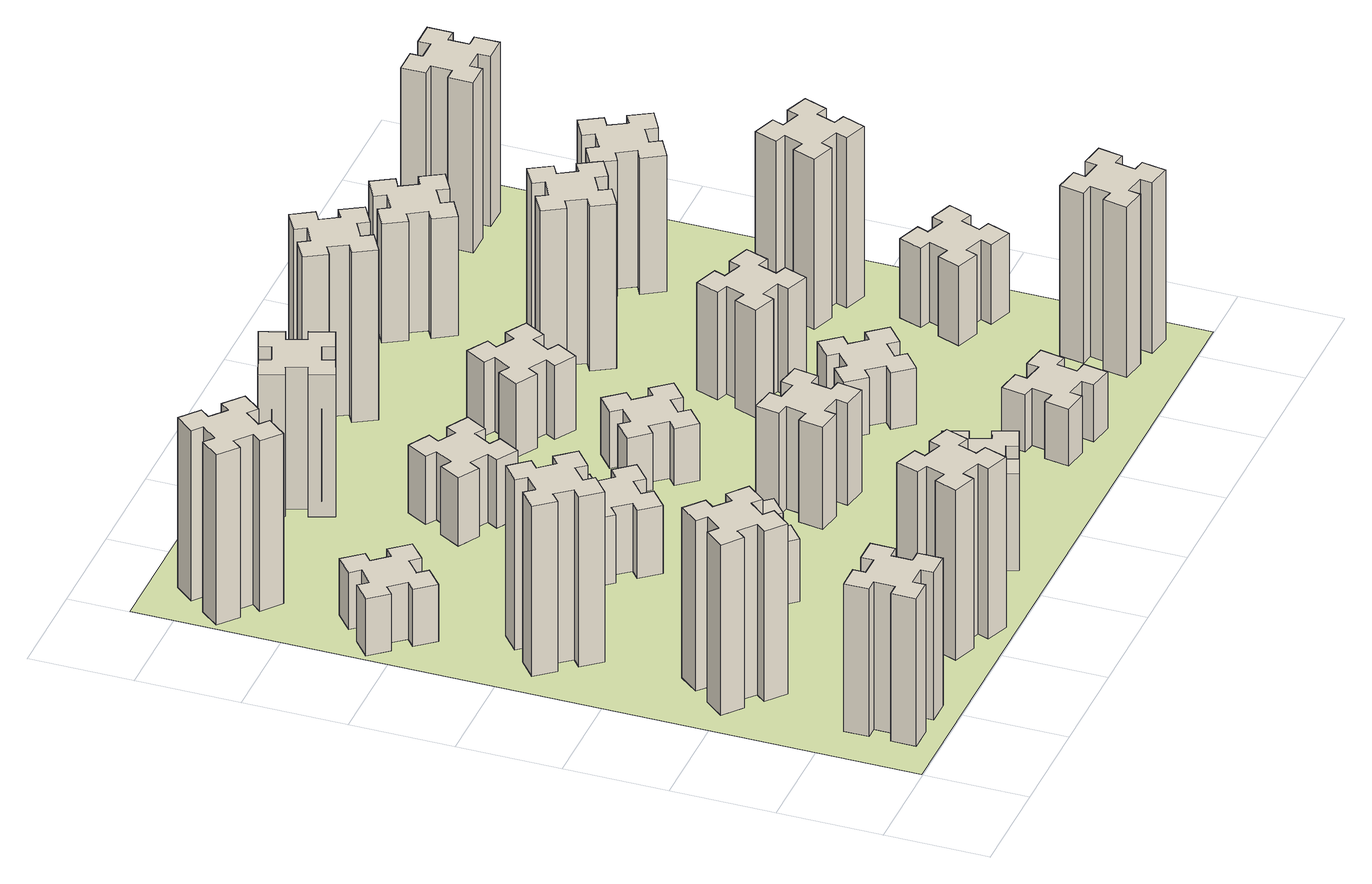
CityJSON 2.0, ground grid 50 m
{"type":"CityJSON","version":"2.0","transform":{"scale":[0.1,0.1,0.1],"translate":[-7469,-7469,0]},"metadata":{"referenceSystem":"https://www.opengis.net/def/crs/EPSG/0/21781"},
"CityObjects":{
"building1":{"type":"Building","attributes":{"class":"1000","function":"1000","usage":"1000","yearOfConstruction":2016,"roofType":"1000","measuredHeight":78,"storeysAboveGround":30,"storeysBelowGround":0},"geometry":[{"type":"Solid","lod":"1","boundaries":[[[[0,1,2,3,4,5,6,7,8,9,10,11,12,13,14,15,16,17,18,19]],[[17,16,20,21]],[[16,15,22,20]],[[15,14,23,22]],[[14,13,24,23]],[[13,12,25,24]],[[12,11,26,25]],[[11,10,27,26]],[[10,9,28,27]],[[9,8,29,28]],[[8,7,30,29]],[[7,6,31,30]],[[6,5,32,31]],[[5,4,33,32]],[[4,3,34,33]],[[3,2,35,34]],[[2,1,36,35]],[[1,0,37,36]],[[0,19,38,37]],[[19,18,39,38]],[[18,17,21,39]],[[24,25,26,27,28,29,30,31,32,33,34,35,36,37,38,39,21,20,22,23]]]]}]},
"building2":{"type":"Building","attributes":{"class":"1000","function":"1000","usage":"1000","yearOfConstruction":2016,"roofType":"1000","measuredHeight":90,"storeysAboveGround":30,"storeysBelowGround":0},"geometry":[{"type":"Solid","lod":"1","boundaries":[[[[40,41,42,43,44,45,46,47,48,49,50,51,52,53,54,55,56,57,58,59]],[[57,56,60,61]],[[56,55,62,60]],[[55,54,63,62]],[[54,53,64,63]],[[53,52,65,64]],[[52,51,66,65]],[[51,50,67,66]],[[50,49,68,67]],[[49,48,69,68]],[[48,47,70,69]],[[47,46,71,70]],[[46,45,72,71]],[[45,44,73,72]],[[44,43,74,73]],[[43,42,75,74]],[[42,41,76,75]],[[41,40,77,76]],[[40,59,78,77]],[[59,58,79,78]],[[58,57,61,79]],[[64,65,66,67,68,69,70,71,72,73,74,75,76,77,78,79,61,60,62,63]]]]}]},
"building3":{"type":"Building","attributes":{"class":"1000","function":"1000","usage":"1000","yearOfConstruction":2016,"roofType":"1000","measuredHeight":90,"storeysAboveGround":30,"storeysBelowGround":0},"geometry":[{"type":"Solid","lod":"1","boundaries":[[[[80,81,82,83,84,85,86,87,88,89,90,91,92,93,94,95,96,97,98,99]],[[97,96,100,101]],[[96,95,102,100]],[[95,94,103,102]],[[94,93,104,103]],[[93,92,105,104]],[[92,91,106,105]],[[91,90,107,106]],[[90,89,108,107]],[[89,88,109,108]],[[88,87,110,109]],[[87,86,111,110]],[[86,85,112,111]],[[85,84,113,112]],[[84,83,114,113]],[[83,82,115,114]],[[82,81,116,115]],[[81,80,117,116]],[[80,99,118,117]],[[99,98,119,118]],[[98,97,101,119]],[[104,105,106,107,108,109,110,111,112,113,114,115,116,117,118,119,101,100,102,103]]]]}]},
"building4":{"type":"Building","attributes":{"class":"1000","function":"1000","usage":"1000","yearOfConstruction":2016,"roofType":"1000","measuredHeight":30,"storeysAboveGround":30,"storeysBelowGround":0},"geometry":[{"type":"Solid","lod":"1","boundaries":[[[[120,121,122,123,124,125,126,127,128,129,130,131,132,133,134,135,136,137,138,139]],[[137,136,140,141]],[[136,135,142,140]],[[135,134,143,142]],[[134,133,144,143]],[[133,132,145,144]],[[132,131,146,145]],[[131,130,147,146]],[[130,129,148,147]],[[129,128,149,148]],[[128,127,150,149]],[[127,126,151,150]],[[126,125,152,151]],[[125,124,153,152]],[[124,123,154,153]],[[123,122,155,154]],[[122,121,156,155]],[[121,120,157,156]],[[120,139,158,157]],[[139,138,159,158]],[[138,137,141,159]],[[144,145,146,147,148,149,150,151,152,153,154,155,156,157,158,159,141,140,142,143]]]]}]},
"building5":{"type":"Building","attributes":{"class":"1000","function":"1000","usage":"1000","yearOfConstruction":2016,"roofType":"1000","measuredHeight":90,"storeysAboveGround":30,"storeysBelowGround":0},"geometry":[{"type":"Solid","lod":"1","boundaries":[[[[160,161,162,163,164,165,166,167,168,169,170,171,172,173,174,175,176,177,178,179]],[[177,176,180,181]],[[176,175,182,180]],[[175,174,183,182]],[[174,173,184,183]],[[173,172,185,184]],[[172,171,186,185]],[[171,170,187,186]],[[170,169,188,187]],[[169,168,189,188]],[[168,167,190,189]],[[167,166,191,190]],[[166,165,192,191]],[[165,164,193,192]],[[164,163,194,193]],[[163,162,195,194]],[[162,161,196,195]],[[161,160,197,196]],[[160,179,198,197]],[[179,178,199,198]],[[178,177,181,199]],[[184,185,186,187,188,189,190,191,192,193,194,195,196,197,198,199,181,180,182,183]]]]}]},
"building6":{"type":"Building","attributes":{"class":"1000","function":"1000","usage":"1000","yearOfConstruction":2016,"roofType":"1000","measuredHeight":90,"storeysAboveGround":30,"storeysBelowGround":0},"geometry":[{"type":"Solid","lod":"1","boundaries":[[[[200,201,202,203,204,205,206,207,208,209,210,211,212,213,214,215,216,217,218,219]],[[217,216,220,221]],[[216,215,222,220]],[[215,214,223,222]],[[214,213,224,223]],[[213,212,225,224]],[[212,211,226,225]],[[211,210,227,226]],[[210,209,228,227]],[[209,208,229,228]],[[208,207,230,229]],[[207,206,231,230]],[[206,205,232,231]],[[205,204,233,232]],[[204,203,234,233]],[[203,202,235,234]],[[202,201,236,235]],[[201,200,237,236]],[[200,219,238,237]],[[219,218,239,238]],[[218,217,221,239]],[[224,225,226,227,228,229,230,231,232,233,234,235,236,237,238,239,221,220,222,223]]]]}]},
"building7":{"type":"Building","attributes":{"class":"1000","function":"1000","usage":"1000","yearOfConstruction":2016,"roofType":"1000","measuredHeight":33,"storeysAboveGround":30,"storeysBelowGround":0},"geometry":[{"type":"Solid","lod":"1","boundaries":[[[[240,241,242,243,244,245,246,247,248,249,250,251,252,253,254,255,256,257,258,259]],[[257,256,260,261]],[[256,255,262,260]],[[255,254,263,262]],[[254,253,264,263]],[[253,252,265,264]],[[252,251,266,265]],[[251,250,267,266]],[[250,249,268,267]],[[249,248,269,268]],[[248,247,270,269]],[[247,246,271,270]],[[246,245,272,271]],[[245,244,273,272]],[[244,243,274,273]],[[243,242,275,274]],[[242,241,276,275]],[[241,240,277,276]],[[240,259,278,277]],[[259,258,279,278]],[[258,257,261,279]],[[264,265,266,267,268,269,270,271,272,273,274,275,276,277,278,279,261,260,262,263]]]]}]},
"building8":{"type":"Building","attributes":{"class":"1000","function":"1000","usage":"1000","yearOfConstruction":2016,"roofType":"1000","measuredHeight":36,"storeysAboveGround":30,"storeysBelowGround":0},"geometry":[{"type":"Solid","lod":"1","boundaries":[[[[280,281,282,283,284,285,286,287,288,289,290,291,292,293,294,295,296,297,298,299]],[[297,296,300,301]],[[296,295,302,300]],[[295,294,303,302]],[[294,293,304,303]],[[293,292,305,304]],[[292,291,306,305]],[[291,290,307,306]],[[290,289,308,307]],[[289,288,309,308]],[[288,287,310,309]],[[287,286,311,310]],[[286,285,312,311]],[[285,284,313,312]],[[284,283,314,313]],[[283,282,315,314]],[[282,281,316,315]],[[281,280,317,316]],[[280,299,318,317]],[[299,298,319,318]],[[298,297,301,319]],[[304,305,306,307,308,309,310,311,312,313,314,315,316,317,318,319,301,300,302,303]]]]}]},
"building9":{"type":"Building","attributes":{"class":"1000","function":"1000","usage":"1000","yearOfConstruction":2016,"roofType":"1000","measuredHeight":51,"storeysAboveGround":30,"storeysBelowGround":0},"geometry":[{"type":"Solid","lod":"1","boundaries":[[[[320,321,322,323,324,325,326,327,328,329,330,331,332,333,334,335,336,337,338,339]],[[337,336,340,341]],[[336,335,342,340]],[[335,334,343,342]],[[334,333,344,343]],[[333,332,345,344]],[[332,331,346,345]],[[331,330,347,346]],[[330,329,348,347]],[[329,328,349,348]],[[328,327,350,349]],[[327,326,351,350]],[[326,325,352,351]],[[325,324,353,352]],[[324,323,354,353]],[[323,322,355,354]],[[322,321,356,355]],[[321,320,357,356]],[[320,339,358,357]],[[339,338,359,358]],[[338,337,341,359]],[[344,345,346,347,348,349,350,351,352,353,354,355,356,357,358,359,341,340,342,343]]]]}]},
"building10":{"type":"Building","attributes":{"class":"1000","function":"1000","usage":"1000","yearOfConstruction":2016,"roofType":"1000","measuredHeight":36,"storeysAboveGround":30,"storeysBelowGround":0},"geometry":[{"type":"Solid","lod":"1","boundaries":[[[[360,361,362,363,364,365,366,367,368,369,370,371,372,373,374,375,376,377,378,379]],[[377,376,380,381]],[[376,375,382,380]],[[375,374,383,382]],[[374,373,384,383]],[[373,372,385,384]],[[372,371,386,385]],[[371,370,387,386]],[[370,369,388,387]],[[369,368,389,388]],[[368,367,390,389]],[[367,366,391,390]],[[366,365,392,391]],[[365,364,393,392]],[[364,363,394,393]],[[363,362,395,394]],[[362,361,396,395]],[[361,360,397,396]],[[360,379,398,397]],[[379,378,399,398]],[[378,377,381,399]],[[384,385,386,387,388,389,390,391,392,393,394,395,396,397,398,399,381,380,382,383]]]]}]},
"building11":{"type":"Building","attributes":{"class":"1000","function":"1000","usage":"1000","yearOfConstruction":2016,"roofType":"1000","measuredHeight":75,"storeysAboveGround":30,"storeysBelowGround":0},"geometry":[{"type":"Solid","lod":"1","boundaries":[[[[400,401,402,403,404,405,406,407,408,409,410,411,412,413,414,415,416,417,418,419]],[[417,416,420,421]],[[416,415,422,420]],[[415,414,423,422]],[[414,413,424,423]],[[413,412,425,424]],[[412,411,426,425]],[[411,410,427,426]],[[410,409,428,427]],[[409,408,429,428]],[[408,407,430,429]],[[407,406,431,430]],[[406,405,432,431]],[[405,404,433,432]],[[404,403,434,433]],[[403,402,435,434]],[[402,401,436,435]],[[401,400,437,436]],[[400,419,438,437]],[[419,418,439,438]],[[418,417,421,439]],[[424,425,426,427,428,429,430,431,432,433,434,435,436,437,438,439,421,420,422,423]]]]}]},
"building12":{"type":"Building","attributes":{"class":"1000","function":"1000","usage":"1000","yearOfConstruction":2016,"roofType":"1000","measuredHeight":54,"storeysAboveGround":30,"storeysBelowGround":0},"geometry":[{"type":"Solid","lod":"1","boundaries":[[[[440,441,442,443,444,445,446,447,448,449,450,451,452,453,454,455,456,457,458,459]],[[457,456,460,461]],[[456,455,462,460]],[[455,454,463,462]],[[454,453,464,463]],[[453,452,465,464]],[[452,451,466,465]],[[451,450,467,466]],[[450,449,468,467]],[[449,448,469,468]],[[448,447,470,469]],[[447,446,471,470]],[[446,445,472,471]],[[445,444,473,472]],[[444,443,474,473]],[[443,442,475,474]],[[442,441,476,475]],[[441,440,477,476]],[[440,459,478,477]],[[459,458,479,478]],[[458,457,461,479]],[[464,465,466,467,468,469,470,471,472,473,474,475,476,477,478,479,461,460,462,463]]]]}]},
"building13":{"type":"Building","attributes":{"class":"1000","function":"1000","usage":"1000","yearOfConstruction":2016,"roofType":"1000","measuredHeight":30,"storeysAboveGround":30,"storeysBelowGround":0},"geometry":[{"type":"Solid","lod":"1","boundaries":[[[[480,481,482,483,484,485,486,487,488,489,490,491,492,493,494,495,496,497,498,499]],[[497,496,500,501]],[[496,495,502,500]],[[495,494,503,502]],[[494,493,504,503]],[[493,492,505,504]],[[492,491,506,505]],[[491,490,507,506]],[[490,489,508,507]],[[489,488,509,508]],[[488,487,510,509]],[[487,486,511,510]],[[486,485,512,511]],[[485,484,513,512]],[[484,483,514,513]],[[483,482,515,514]],[[482,481,516,515]],[[481,480,517,516]],[[480,499,518,517]],[[499,498,519,518]],[[498,497,501,519]],[[504,505,506,507,508,509,510,511,512,513,514,515,516,517,518,519,501,500,502,503]]]]}]},
"building14":{"type":"Building","attributes":{"class":"1000","function":"1000","usage":"1000","yearOfConstruction":2016,"roofType":"1000","measuredHeight":39,"storeysAboveGround":30,"storeysBelowGround":0},"geometry":[{"type":"Solid","lod":"1","boundaries":[[[[520,521,522,523,524,525,526,527,528,529,530,531,532,533,534,535,536,537,538,539]],[[537,536,540,541]],[[536,535,542,540]],[[535,534,543,542]],[[534,533,544,543]],[[533,532,545,544]],[[532,531,546,545]],[[531,530,547,546]],[[530,529,548,547]],[[529,528,549,548]],[[528,527,550,549]],[[527,526,551,550]],[[526,525,552,551]],[[525,524,553,552]],[[524,523,554,553]],[[523,522,555,554]],[[522,521,556,555]],[[521,520,557,556]],[[520,539,558,557]],[[539,538,559,558]],[[538,537,541,559]],[[544,545,546,547,548,549,550,551,552,553,554,555,556,557,558,559,541,540,542,543]]]]}]},
"building15":{"type":"Building","attributes":{"class":"1000","function":"1000","usage":"1000","yearOfConstruction":2016,"roofType":"1000","measuredHeight":30,"storeysAboveGround":30,"storeysBelowGround":0},"geometry":[{"type":"Solid","lod":"1","boundaries":[[[[560,561,562,563,564,565,566,567,568,569,570,571,572,573,574,575,576,577,578,579]],[[577,576,580,581]],[[576,575,582,580]],[[575,574,583,582]],[[574,573,584,583]],[[573,572,585,584]],[[572,571,586,585]],[[571,570,587,586]],[[570,569,588,587]],[[569,568,589,588]],[[568,567,590,589]],[[567,566,591,590]],[[566,565,592,591]],[[565,564,593,592]],[[564,563,594,593]],[[563,562,595,594]],[[562,561,596,595]],[[561,560,597,596]],[[560,579,598,597]],[[579,578,599,598]],[[578,577,581,599]],[[584,585,586,587,588,589,590,591,592,593,594,595,596,597,598,599,581,580,582,583]]]]}]},
"building16":{"type":"Building","attributes":{"class":"1000","function":"1000","usage":"1000","yearOfConstruction":2016,"roofType":"1000","measuredHeight":90,"storeysAboveGround":30,"storeysBelowGround":0},"geometry":[{"type":"Solid","lod":"1","boundaries":[[[[600,601,602,603,604,605,606,607,608,609,610,611,612,613,614,615,616,617,618,619]],[[617,616,620,621]],[[616,615,622,620]],[[615,614,623,622]],[[614,613,624,623]],[[613,612,625,624]],[[612,611,626,625]],[[611,610,627,626]],[[610,609,628,627]],[[609,608,629,628]],[[608,607,630,629]],[[607,606,631,630]],[[606,605,632,631]],[[605,604,633,632]],[[604,603,634,633]],[[603,602,635,634]],[[602,601,636,635]],[[601,600,637,636]],[[600,619,638,637]],[[619,618,639,638]],[[618,617,621,639]],[[624,625,626,627,628,629,630,631,632,633,634,635,636,637,638,639,621,620,622,623]]]]}]},
"building17":{"type":"Building","attributes":{"class":"1000","function":"1000","usage":"1000","yearOfConstruction":2016,"roofType":"1000","measuredHeight":30,"storeysAboveGround":30,"storeysBelowGround":0},"geometry":[{"type":"Solid","lod":"1","boundaries":[[[[640,641,642,643,644,645,646,647,648,649,650,651,652,653,654,655,656,657,658,659]],[[657,656,660,661]],[[656,655,662,660]],[[655,654,663,662]],[[654,653,664,663]],[[653,652,665,664]],[[652,651,666,665]],[[651,650,667,666]],[[650,649,668,667]],[[649,648,669,668]],[[648,647,670,669]],[[647,646,671,670]],[[646,645,672,671]],[[645,644,673,672]],[[644,643,674,673]],[[643,642,675,674]],[[642,641,676,675]],[[641,640,677,676]],[[640,659,678,677]],[[659,658,679,678]],[[658,657,661,679]],[[664,665,666,667,668,669,670,671,672,673,674,675,676,677,678,679,661,660,662,663]]]]}]},
"building18":{"type":"Building","attributes":{"class":"1000","function":"1000","usage":"1000","yearOfConstruction":2016,"roofType":"1000","measuredHeight":57,"storeysAboveGround":30,"storeysBelowGround":0},"geometry":[{"type":"Solid","lod":"1","boundaries":[[[[680,681,682,683,684,685,686,687,688,689,690,691,692,693,694,695,696,697,698,699]],[[697,696,700,701]],[[696,695,702,700]],[[695,694,703,702]],[[694,693,704,703]],[[693,692,705,704]],[[692,691,706,705]],[[691,690,707,706]],[[690,689,708,707]],[[689,688,709,708]],[[688,687,710,709]],[[687,686,711,710]],[[686,685,712,711]],[[685,684,713,712]],[[684,683,714,713]],[[683,682,715,714]],[[682,681,716,715]],[[681,680,717,716]],[[680,699,718,717]],[[699,698,719,718]],[[698,697,701,719]],[[704,705,706,707,708,709,710,711,712,713,714,715,716,717,718,719,701,700,702,703]]]]}]},
"building19":{"type":"Building","attributes":{"class":"1000","function":"1000","usage":"1000","yearOfConstruction":2016,"roofType":"1000","measuredHeight":87,"storeysAboveGround":30,"storeysBelowGround":0},"geometry":[{"type":"Solid","lod":"1","boundaries":[[[[720,721,722,723,724,725,726,727,728,729,730,731,732,733,734,735,736,737,738,739]],[[737,736,740,741]],[[736,735,742,740]],[[735,734,743,742]],[[734,733,744,743]],[[733,732,745,744]],[[732,731,746,745]],[[731,730,747,746]],[[730,729,748,747]],[[729,728,749,748]],[[728,727,750,749]],[[727,726,751,750]],[[726,725,752,751]],[[725,724,753,752]],[[724,723,754,753]],[[723,722,755,754]],[[722,721,756,755]],[[721,720,757,756]],[[720,739,758,757]],[[739,738,759,758]],[[738,737,741,759]],[[744,745,746,747,748,749,750,751,752,753,754,755,756,757,758,759,741,740,742,743]]]]}]},
"building20":{"type":"Building","attributes":{"class":"1000","function":"1000","usage":"1000","yearOfConstruction":2016,"roofType":"1000","measuredHeight":90,"storeysAboveGround":30,"storeysBelowGround":0},"geometry":[{"type":"Solid","lod":"1","boundaries":[[[[760,761,762,763,764,765,766,767,768,769,770,771,772,773,774,775,776,777,778,779]],[[777,776,780,781]],[[776,775,782,780]],[[775,774,783,782]],[[774,773,784,783]],[[773,772,785,784]],[[772,771,786,785]],[[771,770,787,786]],[[770,769,788,787]],[[769,768,789,788]],[[768,767,790,789]],[[767,766,791,790]],[[766,765,792,791]],[[765,764,793,792]],[[764,763,794,793]],[[763,762,795,794]],[[762,761,796,795]],[[761,760,797,796]],[[760,779,798,797]],[[779,778,799,798]],[[778,777,781,799]],[[784,785,786,787,788,789,790,791,792,793,794,795,796,797,798,799,781,780,782,783]]]]}]},
"building21":{"type":"Building","attributes":{"class":"1000","function":"1000","usage":"1000","yearOfConstruction":2016,"roofType":"1000","measuredHeight":63,"storeysAboveGround":30,"storeysBelowGround":0},"geometry":[{"type":"Solid","lod":"1","boundaries":[[[[800,801,802,803,804,805,806,807,808,809,810,811,812,813,814,815,816,817,818,819]],[[817,816,820,821]],[[816,815,822,820]],[[815,814,823,822]],[[814,813,824,823]],[[813,812,825,824]],[[812,811,826,825]],[[811,810,827,826]],[[810,809,828,827]],[[809,808,829,828]],[[808,807,830,829]],[[807,806,831,830]],[[806,805,832,831]],[[805,804,833,832]],[[804,803,834,833]],[[803,802,835,834]],[[802,801,836,835]],[[801,800,837,836]],[[800,819,838,837]],[[819,818,839,838]],[[818,817,821,839]],[[824,825,826,827,828,829,830,831,832,833,834,835,836,837,838,839,821,820,822,823]]]]}]},
"building22":{"type":"Building","attributes":{"class":"1000","function":"1000","usage":"1000","yearOfConstruction":2016,"roofType":"1000","measuredHeight":42,"storeysAboveGround":30,"storeysBelowGround":0},"geometry":[{"type":"Solid","lod":"1","boundaries":[[[[840,841,842,843,844,845,846,847,848,849,850,851,852,853,854,855,856,857,858,859]],[[857,856,860,861]],[[856,855,862,860]],[[855,854,863,862]],[[854,853,864,863]],[[853,852,865,864]],[[852,851,866,865]],[[851,850,867,866]],[[850,849,868,867]],[[849,848,869,868]],[[848,847,870,869]],[[847,846,871,870]],[[846,845,872,871]],[[845,844,873,872]],[[844,843,874,873]],[[843,842,875,874]],[[842,841,876,875]],[[841,840,877,876]],[[840,859,878,877]],[[859,858,879,878]],[[858,857,861,879]],[[864,865,866,867,868,869,870,871,872,873,874,875,876,877,878,879,861,860,862,863]]]]}]},
"building23":{"type":"Building","attributes":{"class":"1000","function":"1000","usage":"1000","yearOfConstruction":2016,"roofType":"1000","measuredHeight":90,"storeysAboveGround":30,"storeysBelowGround":0},"geometry":[{"type":"Solid","lod":"1","boundaries":[[[[880,881,882,883,884,885,886,887,888,889,890,891,892,893,894,895,896,897,898,899]],[[897,896,900,901]],[[896,895,902,900]],[[895,894,903,902]],[[894,893,904,903]],[[893,892,905,904]],[[892,891,906,905]],[[891,890,907,906]],[[890,889,908,907]],[[889,888,909,908]],[[888,887,910,909]],[[887,886,911,910]],[[886,885,912,911]],[[885,884,913,912]],[[884,883,914,913]],[[883,882,915,914]],[[882,881,916,915]],[[881,880,917,916]],[[880,899,918,917]],[[899,898,919,918]],[[898,897,901,919]],[[904,905,906,907,908,909,910,911,912,913,914,915,916,917,918,919,901,900,902,903]]]]}]},
"building24":{"type":"Building","attributes":{"class":"1000","function":"1000","usage":"1000","yearOfConstruction":2016,"roofType":"1000","measuredHeight":72,"storeysAboveGround":30,"storeysBelowGround":0},"geometry":[{"type":"Solid","lod":"1","boundaries":[[[[920,921,922,923,924,925,926,927,928,929,930,931,932,933,934,935,936,937,938,939]],[[937,936,940,941]],[[936,935,942,940]],[[935,934,943,942]],[[934,933,944,943]],[[933,932,945,944]],[[932,931,946,945]],[[931,930,947,946]],[[930,929,948,947]],[[929,928,949,948]],[[928,927,950,949]],[[927,926,951,950]],[[926,925,952,951]],[[925,924,953,952]],[[924,923,954,953]],[[923,922,955,954]],[[922,921,956,955]],[[921,920,957,956]],[[920,939,958,957]],[[939,938,959,958]],[[938,937,941,959]],[[944,945,946,947,948,949,950,951,952,953,954,955,956,957,958,959,941,940,942,943]]]]}]},
"building25":{"type":"Building","attributes":{"class":"1000","function":"1000","usage":"1000","yearOfConstruction":2016,"roofType":"1000","measuredHeight":90,"storeysAboveGround":30,"storeysBelowGround":0},"geometry":[{"type":"Solid","lod":"1","boundaries":[[[[960,961,962,963,964,965,966,967,968,969,970,971,972,973,974,975,976,977,978,979]],[[977,976,980,981]],[[976,975,982,980]],[[975,974,983,982]],[[974,973,984,983]],[[973,972,985,984]],[[972,971,986,985]],[[971,970,987,986]],[[970,969,988,987]],[[969,968,989,988]],[[968,967,990,989]],[[967,966,991,990]],[[966,965,992,991]],[[965,964,993,992]],[[964,963,994,993]],[[963,962,995,994]],[[962,961,996,995]],[[961,960,997,996]],[[960,979,998,997]],[[979,978,999,998]],[[978,977,981,999]],[[984,985,986,987,988,989,990,991,992,993,994,995,996,997,998,999,981,980,982,983]]]]}]},
"landuse1":{"type":"LandUse","attributes":{"name":"plot1","function":"1010"},"geometry":[{"type":"MultiSurface","lod":"1","boundaries":[[[1000,1001,1002,1003]]]}]}
},
"vertices":[
[265,325,0],[265,225,0],[205,225,0],[205,105,0],[325,105,0],[325,165,0],[425,165,0],[425,105,0],[545,105,0],[545,225,0],[485,225,0],[485,325,0],[545,325,0],[545,445,0],[425,445,0],[425,385,0],[325,385,0],[325,445,0],[205,445,0],[205,325,0],[325,385,780],[325,445,780],[425,385,780],[425,445,780],[545,445,780],[545,325,780],[485,325,780],[485,225,780],[545,225,780],[545,105,780],[425,105,780],[425,165,780],[325,165,780],[325,105,780],[205,105,780],[205,225,780],[265,225,780],[265,325,780],[205,325,780],[205,445,780],
[484,1067,0],[408,1132,0],[446,1178,0],[354,1255,0],[277,1163,0],[323,1124,0],[259,1048,0],[213,1086,0],[136,994,0],[228,917,0],[266,963,0],[343,899,0],[304,853,0],[396,776,0],[473,868,0],[427,906,0],[492,983,0],[538,944,0],[615,1036,0],[523,1113,0],[492,983,900],[538,944,900],[427,906,900],[473,868,900],[396,776,900],[304,853,900],[343,899,900],[266,963,900],[228,917,900],[136,994,900],[213,1086,900],[259,1048,900],[323,1124,900],[277,1163,900],[354,1255,900],[446,1178,900],[408,1132,900],[484,1067,900],[523,1113,900],[615,1036,900],
[492,1888,0],[427,1964,0],[473,2003,0],[396,2095,0],[304,2018,0],[343,1972,0],[266,1907,0],[228,1953,0],[136,1876,0],[213,1784,0],[259,1823,0],[323,1746,0],[277,1708,0],[354,1616,0],[446,1693,0],[408,1739,0],[484,1803,0],[523,1757,0],[615,1834,0],[538,1926,0],[484,1803,900],[523,1757,900],[408,1739,900],[446,1693,900],[354,1616,900],[277,1708,900],[323,1746,900],[259,1823,900],[213,1784,900],[136,1876,900],[228,1953,900],[266,1907,900],[343,1972,900],[304,2018,900],[396,2095,900],[473,2003,900],[427,1964,900],[492,1888,900],[538,1926,900],[615,1834,900],
[243,2712,0],[166,2647,0],[128,2693,0],[36,2616,0],[113,2524,0],[159,2563,0],[223,2486,0],[177,2448,0],[254,2356,0],[346,2433,0],[308,2479,0],[384,2543,0],[423,2497,0],[515,2574,0],[438,2666,0],[392,2628,0],[327,2704,0],[373,2743,0],[296,2835,0],[204,2758,0],[327,2704,300],[373,2743,300],[392,2628,300],[438,2666,300],[515,2574,300],[423,2497,300],[384,2543,300],[308,2479,300],[346,2433,300],[254,2356,300],[177,2448,300],[223,2486,300],[159,2563,300],[113,2524,300],[36,2616,300],[128,2693,300],[166,2647,300],[243,2712,300],[204,2758,300],[296,2835,300],
[1029,360,0],[995,266,0],[939,287,0],[897,174,0],[1010,133,0],[1031,189,0],[1125,155,0],[1104,99,0],[1217,57,0],[1258,170,0],[1202,191,0],[1236,285,0],[1292,264,0],[1333,377,0],[1220,418,0],[1200,362,0],[1106,396,0],[1127,452,0],[1014,493,0],[973,380,0],[1106,396,900],[1127,452,900],[1200,362,900],[1220,418,900],[1333,377,900],[1292,264,900],[1236,285,900],[1202,191,900],[1258,170,900],[1217,57,900],[1104,99,900],[1125,155,900],[1031,189,900],[1010,133,900],[897,174,900],[939,287,900],[995,266,900],[1029,360,900],[973,380,900],[1014,493,900],
[384,3387,0],[308,3452,0],[346,3498,0],[254,3575,0],[177,3483,0],[223,3444,0],[159,3368,0],[113,3406,0],[36,3314,0],[128,3237,0],[166,3283,0],[243,3219,0],[204,3173,0],[296,3096,0],[373,3188,0],[327,3226,0],[392,3303,0],[438,3264,0],[515,3356,0],[423,3433,0],[392,3303,900],[438,3264,900],[327,3226,900],[373,3188,900],[296,3096,900],[204,3173,900],[243,3219,900],[166,3283,900],[128,3237,900],[36,3314,900],[113,3406,900],[159,3368,900],[223,3444,900],[177,3483,900],[254,3575,900],[346,3498,900],[308,3452,900],[384,3387,900],[423,3433,900],[515,3356,900],
[1083,1332,0],[1006,1267,0],[968,1313,0],[876,1236,0],[953,1144,0],[999,1183,0],[1063,1106,0],[1017,1068,0],[1094,976,0],[1186,1053,0],[1148,1099,0],[1224,1163,0],[1263,1117,0],[1355,1194,0],[1278,1286,0],[1232,1248,0],[1167,1324,0],[1213,1363,0],[1136,1455,0],[1044,1378,0],[1167,1324,330],[1213,1363,330],[1232,1248,330],[1278,1286,330],[1355,1194,330],[1263,1117,330],[1224,1163,330],[1148,1099,330],[1186,1053,330],[1094,976,330],[1017,1068,330],[1063,1106,330],[999,1183,330],[953,1144,330],[876,1236,330],[968,1313,330],[1006,1267,330],[1083,1332,330],[1044,1378,330],[1136,1455,330],
[1083,1972,0],[1006,1907,0],[968,1953,0],[876,1876,0],[953,1784,0],[999,1823,0],[1063,1746,0],[1017,1708,0],[1094,1616,0],[1186,1693,0],[1148,1739,0],[1224,1803,0],[1263,1757,0],[1355,1834,0],[1278,1926,0],[1232,1888,0],[1167,1964,0],[1213,2003,0],[1136,2095,0],[1044,2018,0],[1167,1964,360],[1213,2003,360],[1232,1888,360],[1278,1926,360],[1355,1834,360],[1263,1757,360],[1224,1803,360],[1148,1739,360],[1186,1693,360],[1094,1616,360],[1017,1708,360],[1063,1746,360],[999,1823,360],[953,1784,360],[876,1876,360],[968,1953,360],[1006,1907,360],[1083,1972,360],[1044,2018,360],[1136,2095,360],
[1765,496,0],[1671,462,0],[1650,518,0],[1537,477,0],[1579,364,0],[1635,385,0],[1669,291,0],[1613,270,0],[1654,157,0],[1767,199,0],[1746,255,0],[1840,289,0],[1860,233,0],[1973,274,0],[1932,387,0],[1876,366,0],[1842,460,0],[1898,480,0],[1857,593,0],[1744,552,0],[1842,460,510],[1898,480,510],[1876,366,510],[1932,387,510],[1973,274,510],[1860,233,510],[1840,289,510],[1746,255,510],[1767,199,510],[1654,157,510],[1613,270,510],[1669,291,510],[1635,385,510],[1579,364,510],[1537,477,510],[1650,518,510],[1671,462,510],[1765,496,510],[1744,552,510],[1857,593,510],
[1314,2666,0],[1227,2716,0],[1257,2768,0],[1153,2828,0],[1093,2724,0],[1145,2694,0],[1095,2607,0],[1043,2637,0],[983,2533,0],[1087,2473,0],[1117,2525,0],[1204,2475,0],[1174,2423,0],[1278,2363,0],[1338,2467,0],[1286,2497,0],[1336,2584,0],[1388,2554,0],[1448,2658,0],[1344,2718,0],[1336,2584,360],[1388,2554,360],[1286,2497,360],[1338,2467,360],[1278,2363,360],[1174,2423,360],[1204,2475,360],[1117,2525,360],[1087,2473,360],[983,2533,360],[1043,2637,360],[1095,2607,360],[1145,2694,360],[1093,2724,360],[1153,2828,360],[1257,2768,360],[1227,2716,360],[1314,2666,360],[1344,2718,360],[1448,2658,360],
[1125,3456,0],[1031,3422,0],[1010,3478,0],[897,3437,0],[939,3324,0],[995,3345,0],[1029,3251,0],[973,3230,0],[1014,3117,0],[1127,3159,0],[1106,3215,0],[1200,3249,0],[1220,3193,0],[1333,3234,0],[1292,3347,0],[1236,3326,0],[1202,3420,0],[1258,3440,0],[1217,3553,0],[1104,3512,0],[1202,3420,750],[1258,3440,750],[1236,3326,750],[1292,3347,750],[1333,3234,750],[1220,3193,750],[1200,3249,750],[1106,3215,750],[1127,3159,750],[1014,3117,750],[973,3230,750],[1029,3251,750],[995,3345,750],[939,3324,750],[897,3437,750],[1010,3478,750],[1031,3422,750],[1125,3456,750],[1104,3512,750],[1217,3553,750],
[1955,1147,0],[1972,1245,0],[2031,1235,0],[2052,1353,0],[1934,1374,0],[1924,1315,0],[1825,1332,0],[1836,1391,0],[1717,1412,0],[1697,1294,0],[1756,1284,0],[1738,1185,0],[1679,1196,0],[1658,1077,0],[1777,1057,0],[1787,1116,0],[1885,1098,0],[1875,1039,0],[1993,1018,0],[2014,1137,0],[1885,1098,540],[1875,1039,540],[1787,1116,540],[1777,1057,540],[1658,1077,540],[1679,1196,540],[1738,1185,540],[1756,1284,540],[1697,1294,540],[1717,1412,540],[1836,1391,540],[1825,1332,540],[1924,1315,540],[1934,1374,540],[2052,1353,540],[2031,1235,540],[1972,1245,540],[1955,1147,540],[2014,1137,540],[1993,1018,540],
[1972,1988,0],[1907,2064,0],[1953,2103,0],[1876,2195,0],[1784,2118,0],[1823,2072,0],[1746,2007,0],[1708,2053,0],[1616,1976,0],[1693,1884,0],[1739,1923,0],[1803,1846,0],[1757,1808,0],[1834,1716,0],[1926,1793,0],[1888,1839,0],[1964,1903,0],[2003,1857,0],[2095,1934,0],[2018,2026,0],[1964,1903,300],[2003,1857,300],[1888,1839,300],[1926,1793,300],[1834,1716,300],[1757,1808,300],[1803,1846,300],[1739,1923,300],[1693,1884,300],[1616,1976,300],[1708,2053,300],[1746,2007,300],[1823,2072,300],[1784,2118,300],[1876,2195,300],[1953,2103,300],[1907,2064,300],[1972,1988,300],[2018,2026,300],[2095,1934,300],
[2026,2497,0],[2076,2584,0],[2128,2554,0],[2188,2658,0],[2084,2718,0],[2054,2666,0],[1967,2716,0],[1997,2768,0],[1893,2828,0],[1833,2724,0],[1885,2694,0],[1835,2607,0],[1783,2637,0],[1723,2533,0],[1827,2473,0],[1857,2525,0],[1944,2475,0],[1914,2423,0],[2018,2363,0],[2078,2467,0],[1944,2475,390],[1914,2423,390],[1857,2525,390],[1827,2473,390],[1723,2533,390],[1783,2637,390],[1835,2607,390],[1885,2694,390],[1833,2724,390],[1893,2828,390],[1997,2768,390],[1967,2716,390],[2054,2666,390],[2084,2718,390],[2188,2658,390],[2128,2554,390],[2076,2584,390],[2026,2497,390],[2078,2467,390],[2018,2363,390],
[2596,444,0],[2578,345,0],[2519,356,0],[2498,237,0],[2617,217,0],[2627,276,0],[2725,258,0],[2715,199,0],[2833,178,0],[2854,297,0],[2795,307,0],[2812,405,0],[2871,395,0],[2892,513,0],[2774,534,0],[2764,475,0],[2665,492,0],[2676,551,0],[2557,572,0],[2537,454,0],[2665,492,300],[2676,551,300],[2764,475,300],[2774,534,300],[2892,513,300],[2871,395,300],[2812,405,300],[2795,307,300],[2854,297,300],[2833,178,300],[2715,199,300],[2725,258,300],[2627,276,300],[2617,217,300],[2498,237,300],[2519,356,300],[2578,345,300],[2596,444,300],[2537,454,300],[2557,572,300],
[1844,3556,0],[1757,3506,0],[1727,3558,0],[1623,3498,0],[1683,3394,0],[1735,3424,0],[1785,3337,0],[1733,3307,0],[1793,3203,0],[1897,3263,0],[1867,3315,0],[1954,3365,0],[1984,3313,0],[2088,3373,0],[2028,3477,0],[1976,3447,0],[1926,3534,0],[1978,3564,0],[1918,3668,0],[1814,3608,0],[1926,3534,900],[1978,3564,900],[1976,3447,900],[2028,3477,900],[2088,3373,900],[1984,3313,900],[1954,3365,900],[1867,3315,900],[1897,3263,900],[1793,3203,900],[1733,3307,900],[1785,3337,900],[1735,3424,900],[1683,3394,900],[1623,3498,900],[1727,3558,900],[1757,3506,900],[1844,3556,900],[1814,3608,900],[1918,3668,900],
[2628,1099,0],[2704,1163,0],[2743,1117,0],[2835,1194,0],[2758,1286,0],[2712,1248,0],[2647,1324,0],[2693,1363,0],[2616,1455,0],[2524,1378,0],[2563,1332,0],[2486,1267,0],[2448,1313,0],[2356,1236,0],[2433,1144,0],[2479,1183,0],[2543,1106,0],[2497,1068,0],[2574,976,0],[2666,1053,0],[2543,1106,300],[2497,1068,300],[2479,1183,300],[2433,1144,300],[2356,1236,300],[2448,1313,300],[2486,1267,300],[2563,1332,300],[2524,1378,300],[2616,1455,300],[2693,1363,300],[2647,1324,300],[2712,1248,300],[2758,1286,300],[2835,1194,300],[2743,1117,300],[2704,1163,300],[2628,1099,300],[2666,1053,300],[2574,976,300],
[2682,1671,0],[2716,1765,0],[2772,1744,0],[2813,1857,0],[2700,1898,0],[2680,1842,0],[2586,1876,0],[2607,1932,0],[2494,1973,0],[2453,1860,0],[2509,1840,0],[2475,1746,0],[2419,1767,0],[2377,1654,0],[2490,1613,0],[2511,1669,0],[2605,1635,0],[2584,1579,0],[2697,1537,0],[2738,1650,0],[2605,1635,570],[2584,1579,570],[2511,1669,570],[2490,1613,570],[2377,1654,570],[2419,1767,570],[2475,1746,570],[2509,1840,570],[2453,1860,570],[2494,1973,570],[2607,1932,570],[2586,1876,570],[2680,1842,570],[2700,1898,570],[2813,1857,570],[2772,1744,570],[2716,1765,570],[2682,1671,570],[2738,1650,570],[2697,1537,570],
[2607,2475,0],[2694,2525,0],[2724,2473,0],[2828,2533,0],[2768,2637,0],[2716,2607,0],[2666,2694,0],[2718,2724,0],[2658,2828,0],[2554,2768,0],[2584,2716,0],[2497,2666,0],[2467,2718,0],[2363,2658,0],[2423,2554,0],[2475,2584,0],[2525,2497,0],[2473,2467,0],[2533,2363,0],[2637,2423,0],[2525,2497,870],[2473,2467,870],[2475,2584,870],[2423,2554,870],[2363,2658,870],[2467,2718,870],[2497,2666,870],[2584,2716,870],[2554,2768,870],[2658,2828,870],[2718,2724,870],[2666,2694,870],[2716,2607,870],[2768,2637,870],[2828,2533,870],[2724,2473,870],[2694,2525,870],[2607,2475,870],[2637,2423,870],[2533,2363,870],
[3504,475,0],[3405,492,0],[3416,551,0],[3297,572,0],[3277,454,0],[3336,444,0],[3318,345,0],[3259,356,0],[3238,237,0],[3357,217,0],[3367,276,0],[3465,258,0],[3455,199,0],[3573,178,0],[3594,297,0],[3535,307,0],[3552,405,0],[3611,395,0],[3632,513,0],[3514,534,0],[3552,405,900],[3611,395,900],[3535,307,900],[3594,297,900],[3573,178,900],[3455,199,900],[3465,258,900],[3367,276,900],[3357,217,900],[3238,237,900],[3259,356,900],[3318,345,900],[3336,444,900],[3277,454,900],[3297,572,900],[3416,551,900],[3405,492,900],[3504,475,900],[3514,534,900],[3632,513,900],
[2716,3347,0],[2666,3434,0],[2718,3464,0],[2658,3568,0],[2554,3508,0],[2584,3456,0],[2497,3406,0],[2467,3458,0],[2363,3398,0],[2423,3294,0],[2475,3324,0],[2525,3237,0],[2473,3207,0],[2533,3103,0],[2637,3163,0],[2607,3215,0],[2694,3265,0],[2724,3213,0],[2828,3273,0],[2768,3377,0],[2694,3265,630],[2724,3213,630],[2607,3215,630],[2637,3163,630],[2533,3103,630],[2473,3207,630],[2525,3237,630],[2475,3324,630],[2423,3294,630],[2363,3398,630],[2467,3458,630],[2497,3406,630],[2584,3456,630],[2554,3508,630],[2658,3568,630],[2718,3464,630],[2666,3434,630],[2716,3347,630],[2768,3377,630],[2828,3273,630],
[3349,1200,0],[3315,1106,0],[3259,1127,0],[3217,1014,0],[3330,973,0],[3351,1029,0],[3445,995,0],[3424,939,0],[3537,897,0],[3578,1010,0],[3522,1031,0],[3556,1125,0],[3612,1104,0],[3653,1217,0],[3540,1258,0],[3520,1202,0],[3426,1236,0],[3447,1292,0],[3334,1333,0],[3293,1220,0],[3426,1236,420],[3447,1292,420],[3520,1202,420],[3540,1258,420],[3653,1217,420],[3612,1104,420],[3556,1125,420],[3522,1031,420],[3578,1010,420],[3537,897,420],[3424,939,420],[3445,995,420],[3351,1029,420],[3330,973,420],[3217,1014,420],[3259,1127,420],[3315,1106,420],[3349,1200,420],[3293,1220,420],[3334,1333,420],
[3420,1842,0],[3326,1876,0],[3347,1932,0],[3234,1973,0],[3193,1860,0],[3249,1840,0],[3215,1746,0],[3159,1767,0],[3117,1654,0],[3230,1613,0],[3251,1669,0],[3345,1635,0],[3324,1579,0],[3437,1537,0],[3478,1650,0],[3422,1671,0],[3456,1765,0],[3512,1744,0],[3553,1857,0],[3440,1898,0],[3456,1765,900],[3512,1744,900],[3422,1671,900],[3478,1650,900],[3437,1537,900],[3324,1579,900],[3345,1635,900],[3251,1669,900],[3230,1613,900],[3117,1654,900],[3159,1767,900],[3215,1746,900],[3249,1840,900],[3193,1860,900],[3234,1973,900],[3347,1932,900],[3326,1876,900],[3420,1842,900],[3440,1898,900],[3553,1857,900],
[3247,2475,0],[3334,2525,0],[3364,2473,0],[3468,2533,0],[3408,2637,0],[3356,2607,0],[3306,2694,0],[3358,2724,0],[3298,2828,0],[3194,2768,0],[3224,2716,0],[3137,2666,0],[3107,2718,0],[3003,2658,0],[3063,2554,0],[3115,2584,0],[3165,2497,0],[3113,2467,0],[3173,2363,0],[3277,2423,0],[3165,2497,720],[3113,2467,720],[3115,2584,720],[3063,2554,720],[3003,2658,720],[3107,2718,720],[3137,2666,720],[3224,2716,720],[3194,2768,720],[3298,2828,720],[3358,2724,720],[3306,2694,720],[3356,2607,720],[3408,2637,720],[3468,2533,720],[3364,2473,720],[3334,2525,720],[3247,2475,720],[3277,2423,720],[3173,2363,720],
[3285,3325,0],[3385,3325,0],[3385,3265,0],[3505,3265,0],[3505,3385,0],[3445,3385,0],[3445,3485,0],[3505,3485,0],[3505,3605,0],[3385,3605,0],[3385,3545,0],[3285,3545,0],[3285,3605,0],[3165,3605,0],[3165,3485,0],[3225,3485,0],[3225,3385,0],[3165,3385,0],[3165,3265,0],[3285,3265,0],[3225,3385,900],[3165,3385,900],[3225,3485,900],[3165,3485,900],[3165,3605,900],[3285,3605,900],[3285,3545,900],[3385,3545,900],[3385,3605,900],[3505,3605,900],[3505,3485,900],[3445,3485,900],[3445,3385,900],[3505,3385,900],[3505,3265,900],[3385,3265,900],[3385,3325,900],[3285,3325,900],[3285,3265,900],[3165,3265,900],
[5,3705,0],[3705,3705,0],[3705,5,0],[5,5,0]
]}
